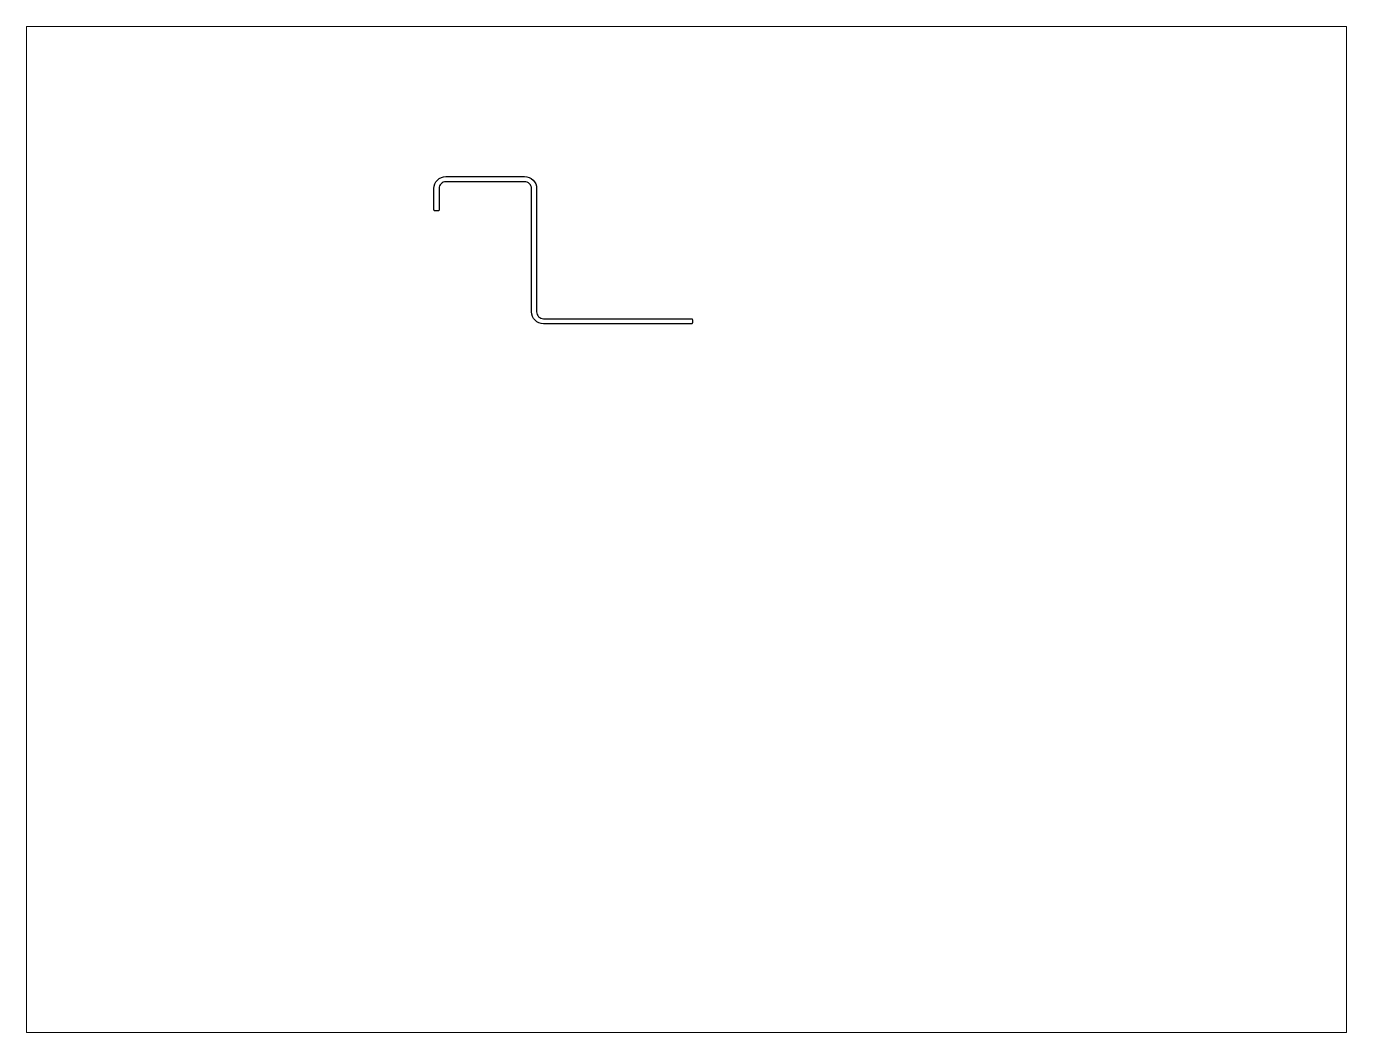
# Paper-space layout 'Layout1' of a CAD drawing. Extents: x 27 to 240, y 20 to 183.
# The model-space entities are those that its viewports show. They can reach past a viewport. Long polylines and large blocks are cut down to what shows.
import ezdxf

# ---------------------------------------------------------------- set-up
doc = ezdxf.new("R2010")
doc.units = 0
doc.header["$LTSCALE"] = 15
doc.layers.get('0').update_dxf_attribs({"linetype": 'CONTINUOUS'})
doc.layers.add('KALIN_CIZGI', color=7, linetype='CONTINUOUS')

msp = doc.modelspace()

# ---------------------------------------------------------------- linework, layer by layer
at = {"layer": 'KALIN_CIZGI', "ltscale": 0.2}
msp.add_lwpolyline([(120.22, 231.88, 0.414214), (118.22, 229.88), (118.22, 223.68, -0.414214), (117.92, 223.38), (117.02, 223.38, -0.414214), (116.72, 223.68), (116.72, 229.88, -0.414214), (120.22, 233.38), (143.22, 233.38, -0.414214), (146.72, 229.88), (146.72, 193.88, 0.414214), (148.72, 191.88), (191.92, 191.88, -0.414214), (192.22, 191.58), (192.22, 190.68, -0.414214), (191.92, 190.38), (148.72, 190.38, -0.414214), (145.22, 193.88), (145.22, 229.88, 0.414214), (143.22, 231.88)], format="xyb", close=True, dxfattribs=at)

psp = doc.layouts.get("Layout1")

# ---------------------------------------------------------------- viewports
at = {"layer": '0', "color": 0, "linetype": 'BYBLOCK', "ltscale": 0.05}
psp.add_viewport(center=(133.35, 101.6), size=(213.36, 162.56), view_center_point=(190.51, 130.3), view_height=293.8955, dxfattribs=at)

doc.saveas('drawing.dxf')
